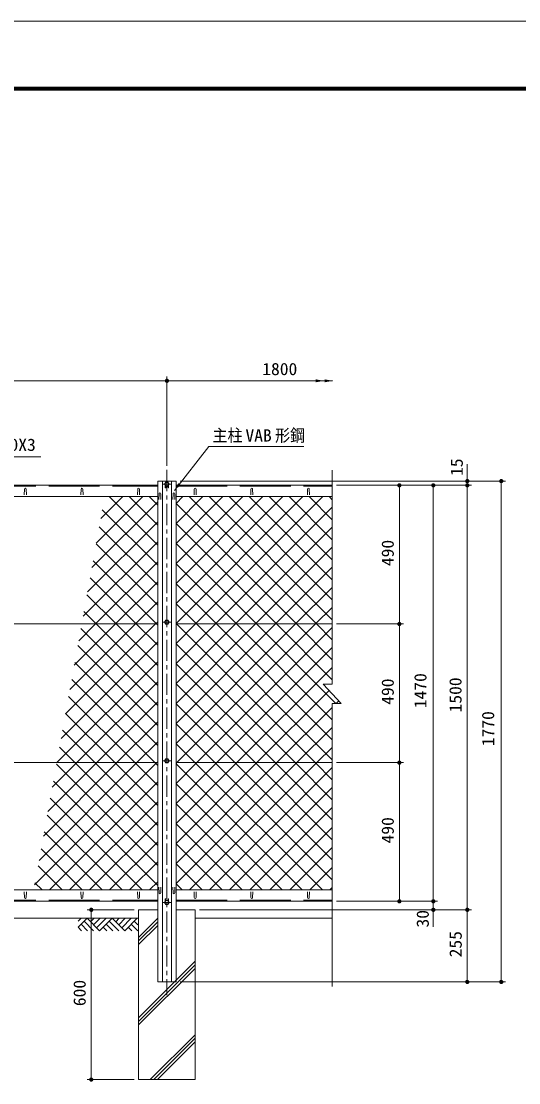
# Model space of a CAD drawing. Units: millimetres, scale not verified. Extents: x -4455 to 4455, y -3150 to 3150.
# Drawn here: x -1749 to 9, y -601 to 3150 of the extents above; entities that cross this region are included whole.
import ezdxf
from ezdxf.enums import TextEntityAlignment as Align

# ---------------------------------------------------------------- set-up
doc = ezdxf.new("R2010")
doc.units = ezdxf.units.MM
doc.header["$LTSCALE"] = 30
for name, pattern in [('DASHED', [7.5, 6, -1.5]), ('USER1', [2, 1.25, -0.25, 0.25, -0.25]), ('USER2', [4, 2.5, -0.5, 0.5, -0.5])]:
    doc.linetypes.add(name, pattern=pattern)
for name, color, linetype, lineweight in [('0-1_SUNPOU', 1, 'Continuous', 18), ('0-2_1部材', 3, 'Continuous', 18), ('0-3_中心線', 1, 'USER2', 18), ('0-5_6文字', 3, 'Continuous', 9), ('0-6_5寸法', 1, 'Continuous', 18), ('0-7_GL', 7, 'Continuous', 9), ('0-8_8部品', 3, 'Continuous', 18), ('0-9_4基礎', 4, 'Continuous', 18), ('0-B_2網', 4, 'Continuous', 18), ('0-C_0', 7, 'Continuous', 9), ('0-D_D-TTL', 7, 'Continuous', 9)]:
    doc.layers.add(name, color=color, linetype=linetype, lineweight=lineweight)
doc.styles.add('ＭＳ ゴシック', font='')
doc.styles.get('ＭＳ ゴシック').set_extended_font_data('MS Gothic')

# ---------------------------------------------------------------- blocks, each defined once
blk = doc.blocks.new('M1')
at = {"layer": '0-1_SUNPOU'}
blk.add_line((-7.5, 0), (-57.86, 0), dxfattribs=at)
for points in [[(0, 0), (-7.5, 0), (-7.44, 0.94)], [(0, 0), (-7.44, -0.94), (-7.5, 0)], [(0, 0), (-7.44, 0.94), (-7.26, 1.87)], [(0, 0), (-7.26, -1.87), (-7.44, -0.94)], [(0, 0), (-7.26, 1.87), (-6.97, 2.76)], [(0, 0), (-6.97, -2.76), (-7.26, -1.87)], [(0, 0), (-6.97, 2.76), (-6.57, 3.61)], [(0, 0), (-6.57, -3.61), (-6.97, -2.76)], [(0, 0), (-6.57, 3.61), (-6.07, 4.41)], [(0, 0), (-6.07, -4.41), (-6.57, -3.61)], [(0, 0), (-6.07, 4.41), (-5.47, 5.13)], [(0, 0), (-5.47, -5.13), (-6.07, -4.41)], [(0, 0), (-5.47, 5.13), (-4.78, 5.78)], [(0, 0), (-4.78, -5.78), (-5.47, -5.13)], [(0, 0), (-4.78, 5.78), (-4.02, 6.33)], [(0, 0), (-4.02, -6.33), (-4.78, -5.78)], [(0, 0), (-4.02, 6.33), (-3.19, 6.79)], [(0, 0), (-3.19, -6.79), (-4.02, -6.33)], [(0, 0), (-3.19, 6.79), (-2.32, 7.13)], [(0, 0), (-2.32, -7.13), (-3.19, -6.79)], [(0, 0), (-2.32, 7.13), (-1.41, 7.37)], [(0, 0), (-1.41, -7.37), (-2.32, -7.13)], [(0, 0), (-1.41, 7.37), (-0.47, 7.49)], [(0, 0), (-0.47, -7.49), (-1.41, -7.37)], [(0, 0), (-0.47, 7.49), (0.47, 7.49)], [(0, 0), (0.47, -7.49), (-0.47, -7.49)], [(0, 0), (0.47, 7.49), (1.41, 7.37)], [(0, 0), (1.41, 7.37), (2.32, 7.13)], [(0, 0), (2.32, 7.13), (3.19, 6.79)], [(0, 0), (3.19, 6.79), (4.02, 6.33)], [(0, 0), (4.02, 6.33), (4.78, 5.78)], [(0, 0), (4.78, 5.78), (5.47, 5.13)], [(0, 0), (5.47, 5.13), (6.07, 4.41)], [(0, 0), (6.07, 4.41), (6.57, 3.61)], [(0, 0), (6.57, 3.61), (6.97, 2.76)], [(0, 0), (6.97, 2.76), (7.26, 1.87)], [(0, 0), (7.26, 1.87), (7.44, 0.94)], [(0, 0), (7.44, 0.94), (7.5, 0)], [(0, 0), (1.41, -7.37), (0.47, -7.49)], [(0, 0), (2.32, -7.13), (1.41, -7.37)], [(0, 0), (3.19, -6.79), (2.32, -7.13)], [(0, 0), (4.02, -6.33), (3.19, -6.79)], [(0, 0), (4.78, -5.78), (4.02, -6.33)], [(0, 0), (5.47, -5.13), (4.78, -5.78)], [(0, 0), (6.07, -4.41), (5.47, -5.13)], [(0, 0), (6.57, -3.61), (6.07, -4.41)], [(0, 0), (6.97, -2.76), (6.57, -3.61)], [(0, 0), (7.26, -1.87), (6.97, -2.76)], [(0, 0), (7.44, -0.94), (7.26, -1.87)], [(0, 0), (7.5, 0), (7.44, -0.94)]]:
    blk.add_solid(points, dxfattribs=at)
blk = doc.blocks.new('GL-マーク')
at = {"layer": '0-C_0', "color": 1, "lineweight": 18}
for p, q in [((-418.12, -21.21), (-396.91, 0)), ((-418.12, -63.64), (-354.48, 0)), ((-354.48, 0), (-265.86, -88.62)), ((-304.52, 0), (-329.5, -24.98)), ((-262.09, 0), (-308.29, -46.2)), ((-219.67, 0), (-287.08, -67.41)), ((-177.24, 0), (-265.86, -88.62)), ((-177.24, 0), (-88.62, -88.62)), ((-127.28, 0), (-152.26, -24.98)), ((-84.85, 0), (-131.05, -46.19)), ((-42.43, 0), (-109.83, -67.41)), ((0, 0), (-88.62, -88.62)), ((-418.12, -63.64), (-393.14, -88.62)), ((-396.91, -42.43), (-350.71, -88.62)), ((-375.7, -21.21), (-308.29, -88.62)), ((-240.88, -63.64), (-215.9, -88.62)), ((-219.67, -42.43), (-173.47, -88.62)), ((-198.45, -21.21), (-131.05, -88.62)), ((-38.66, -88.62), (-63.64, -63.64)), ((3.77, -88.62), (-42.43, -42.43)), ((4.99, -47.42), (-21.21, -21.21))]:
    blk.add_line(p, q, dxfattribs=at)

msp = doc.modelspace()

# ---------------------------------------------------------------- linework, layer by layer
at = {"layer": '0-2_1部材', "color": 4}
for p, q in [((-649.93, 1564.54), (-649.93, 808.23)), ((-681.93, 808.23), (-617.93, 739.3)), ((-649.93, 808.23), (-681.93, 808.23)), ((-649.93, 739.3), (-649.93, -260.23)), ((-649.93, 739.3), (-617.93, 739.3))]:
    msp.add_line(p, q, dxfattribs=at)
at = {"layer": '0-2_1部材', "color": 7, "lineweight": 9}
for p, q in [((-3001.64, 1510.42), (-1266.64, 1510.42)), ((-1266.64, 1525.42), (-1266.64, -244.58)), ((-1201.64, 1525.42), (-1266.64, 1525.42)), ((-1201.64, 1525.42), (-1201.64, -244.58)), ((-1201.64, 1510.42), (-649.93, 1510.42)), ((-3001.64, 1470.42), (-1266.64, 1470.42)), ((-1262.66, 1460.27), (-1261.91, 1480.77)), ((-1255.16, 1460.27), (-1255.91, 1480.77)), ((-1213.12, 1460.27), (-1212.37, 1480.77)), ((-1205.62, 1460.27), (-1206.37, 1480.77)), ((-1201.64, 1470.42), (-649.93, 1470.42)), ((-3001.64, 1020.42), (-1266.64, 1020.42)), ((-1201.64, 1020.42), (-649.93, 1020.42)), ((-3001.64, 530.42), (-1266.64, 530.42)), ((-1201.64, 530.42), (-649.93, 530.42)), ((-3001.64, 80.42), (-1266.64, 80.42)), ((-1262.66, 90.57), (-1261.91, 70.07)), ((-1255.16, 90.57), (-1255.91, 70.07)), ((-1213.12, 90.57), (-1212.37, 70.07)), ((-1205.62, 90.57), (-1206.37, 70.07)), ((-1201.64, 80.42), (-649.93, 80.42)), ((-3001.64, 40.42), (-1266.64, 40.42)), ((-1201.64, 40.42), (-649.93, 40.42)), ((-1266.64, -244.58), (-1201.64, -244.58))]:
    msp.add_line(p, q, dxfattribs=at)
at = {"layer": '0-2_1部材', "color": 1, "linetype": 'DASHED'}
for p, q in [((-3001.64, 1507.42), (-1266.64, 1507.42)), ((-1201.64, 1507.42), (-649.93, 1507.42)), ((-3001.64, 44.42), (-1266.64, 44.42)), ((-1201.64, 44.42), (-649.93, 44.42))]:
    msp.add_line(p, q, dxfattribs=at)
at = {"layer": '0-2_1部材'}
for p, q in [((-1250.14, 1525.42), (-1250.14, -244.58)), ((-1218.14, 1525.42), (-1218.14, -244.58)), ((-1737.89, 1476.92), (-1737.14, 1497.42)), ((-1730.39, 1476.92), (-1731.14, 1497.42)), ((-1537.89, 1476.92), (-1537.14, 1497.42)), ((-1530.39, 1476.92), (-1531.14, 1497.42)), ((-1337.89, 1476.92), (-1337.14, 1497.42)), ((-1330.39, 1476.92), (-1331.14, 1497.42)), ((-1137.89, 1476.92), (-1137.14, 1497.42)), ((-1130.39, 1476.92), (-1131.14, 1497.42)), ((-937.89, 1476.92), (-937.14, 1497.42)), ((-930.39, 1476.92), (-931.14, 1497.42)), ((-737.89, 1476.92), (-737.14, 1497.42)), ((-730.39, 1476.92), (-731.14, 1497.42)), ((-1737.89, 73.92), (-1737.14, 53.42)), ((-1730.39, 73.92), (-1731.14, 53.42)), ((-1537.89, 73.92), (-1537.14, 53.42)), ((-1530.39, 73.92), (-1531.14, 53.42)), ((-1337.89, 73.92), (-1337.14, 53.42)), ((-1330.39, 73.92), (-1331.14, 53.42)), ((-1137.89, 73.92), (-1137.14, 53.42)), ((-1130.39, 73.92), (-1131.14, 53.42)), ((-937.89, 73.92), (-937.14, 53.42)), ((-930.39, 73.92), (-931.14, 53.42)), ((-737.89, 73.92), (-737.14, 53.42)), ((-730.39, 73.92), (-731.14, 53.42))]:
    msp.add_line(p, q, dxfattribs=at)
for centre, start, end in [((-1734.14, 1497.42), 0, 180), ((-1534.14, 1497.42), 0, 180), ((-1334.14, 1497.42), 0, 180), ((-1134.14, 1497.42), 0, 180), ((-934.14, 1497.42), 0, 180), ((-734.14, 1497.42), 0, 180), ((-1734.14, 53.42), 180, 0), ((-1534.14, 53.42), 180, 0), ((-1334.14, 53.42), 180, 0), ((-1134.14, 53.42), 180, 0), ((-934.14, 53.42), 180, 0), ((-734.14, 53.42), 180, 0)]:
    msp.add_arc(centre, 3, start, end, dxfattribs=at)
at = {"layer": '0-2_1部材', "color": 7, "lineweight": 9}
for centre, start, end in [((-1258.91, 1480.77), 0, 180), ((-1209.37, 1480.77), 0, 180), ((-1258.91, 70.07), 180, 0), ((-1209.37, 70.07), 180, 0)]:
    msp.add_arc(centre, 3, start, end, dxfattribs=at)
at = {"layer": '0-3_中心線'}
msp.add_line((-1234.14, 1564.75), (-1234.14, -291.72), dxfattribs=at)
at = {"layer": '0-5_6文字', "color": 7}
for points in [[(-749.97, 1647.87), (-1085.5, 1647.87), (-1207.3, 1492.49)], [(-1679.39, 1610.66), (-2325.08, 1610.66), (-2386.97, 1488.85)]]:
    msp.add_lwpolyline(points, dxfattribs=at)
msp.add_solid([(-1208.53, 1490.91), (-1194.12, 1517.74), (-1185.92, 1511.31)], dxfattribs=at)
at = {"layer": '0-6_5寸法'}
for p, q in [((-3004.14, 1879.75), (-1264.14, 1879.75)), ((-1234.14, 1579.75), (-1234.14, 1894.75)), ((-1229.71, 1879.75), (-674.74, 1879.75)), ((-901.34, 1879.75), (-680.67, 1879.75)), ((-786, 1879.75), (-876.59, 1879.75)), ((-869.8, 1879.75), (-649.13, 1879.75)), ((-172.79, 1555.42), (-172.79, 1585.42)), ((-1186.64, 1525.42), (-157.79, 1525.42)), ((-1186.64, 1525.42), (-37.79, 1525.42)), ((-634.93, 1510.42), (-397.79, 1510.42)), ((-634.93, 1510.42), (-277.79, 1510.42)), ((-634.93, 1510.42), (-157.79, 1510.42)), ((-634.93, 1510.42), (-157.79, 1510.42)), ((-172.79, 1510.42), (-172.79, 1525.42)), ((-412.79, 1480.42), (-412.79, 1050.42)), ((-292.79, 1480.42), (-292.79, 70.42)), ((-172.79, 1480.42), (-172.79, 40.42)), ((-172.79, 1480.42), (-172.79, 1450.42)), ((-52.79, 1495.42), (-52.79, -214.58)), ((-634.93, 1020.42), (-397.79, 1020.42)), ((-634.93, 1020.42), (-397.79, 1020.42)), ((-412.79, 990.42), (-412.79, 560.42)), ((-634.93, 530.42), (-397.79, 530.42)), ((-634.93, 530.42), (-397.79, 530.42)), ((-412.79, 500.42), (-412.79, 70.42)), ((-292.79, 70.42), (-292.79, 100.42)), ((-634.93, 40.42), (-277.79, 40.42)), ((-634.93, 40.42), (-277.79, 40.42)), ((-634.93, 40.42), (-397.79, 40.42)), ((-292.79, 40.42), (-292.79, 10.42)), ((-1349.14, 10.42), (-1516.3, 10.42)), ((-1119.14, 10.42), (-277.79, 10.42)), ((-1119.14, 10.42), (-157.79, 10.42)), ((-1119.14, 10.42), (-157.79, 10.42)), ((-1501.3, -19.58), (-1501.3, -559.58)), ((-292.79, -19.58), (-292.79, -49.58)), ((-172.79, -19.58), (-172.79, -214.58)), ((-1186.64, -244.58), (-157.79, -244.58)), ((-1186.64, -244.58), (-37.79, -244.58)), ((-1349.14, -589.58), (-1516.3, -589.58))]:
    msp.add_line(p, q, dxfattribs=at)
for points in [[(-678.67, 1879.75), (-708.67, 1874.54), (-708.67, 1884.96)], [(-647.13, 1879.75), (-677.13, 1874.54), (-677.13, 1884.96)]]:
    msp.add_solid(points, dxfattribs=at)
at = {"layer": '0-7_GL'}
for p, q in [((-2934.14, -19.58), (-1334.14, -19.58)), ((-1134.14, -19.58), (-649.93, -19.58))]:
    msp.add_line(p, q, dxfattribs=at)
at = {"layer": '0-8_8部品', "color": 1, "linetype": 'USER1'}
for p, q in [((-1247.57, 1514.87), (-1220.69, 1514.87)), ((-1247.58, 1026.85), (-1220.7, 1026.85)), ((-1247.58, 536.85), (-1220.7, 536.85)), ((-1247.57, 35.97), (-1220.69, 35.97))]:
    msp.add_line(p, q, dxfattribs=at)
at = {"layer": '0-8_8部品', "color": 7, "lineweight": 9}
for p, q in [((-1240.39, 1512.12), (-1240.39, 1501.19)), ((-1239.57, 1510.69), (-1240.39, 1510.69)), ((-1238.39, 1506.19), (-1240.39, 1506.19)), ((-1238.39, 1501.19), (-1240.39, 1501.19)), ((-1238.39, 1508.65), (-1238.39, 1501.19)), ((-1238.39, 1506.42), (-1229.89, 1506.42)), ((-1229.89, 1506.19), (-1227.89, 1506.19)), ((-1228.71, 1510.69), (-1227.89, 1510.69)), ((-1227.89, 1512.12), (-1227.89, 1501.19)), ((-1240.39, 38.72), (-1240.39, 49.65)), ((-1238.39, 44.65), (-1240.39, 44.65)), ((-1239.57, 40.15), (-1240.39, 40.15)), ((-1238.39, 44.42), (-1229.89, 44.42)), ((-1229.89, 49.65), (-1227.89, 49.65)), ((-1229.89, 42.19), (-1229.89, 49.65)), ((-1229.89, 44.65), (-1227.89, 44.65)), ((-1228.71, 40.15), (-1227.89, 40.15)), ((-1227.89, 38.72), (-1227.89, 49.65))]:
    msp.add_line(p, q, dxfattribs=at)
at = {"layer": '0-8_8部品'}
for points in [[(-1226.3, 1514.87), (-1230.22, 1521.66), (-1238.06, 1521.66), (-1241.98, 1514.87), (-1238.06, 1508.08), (-1230.22, 1508.08)], [(-1226.31, 1026.85), (-1230.23, 1033.64), (-1238.07, 1033.64), (-1241.99, 1026.85), (-1238.07, 1020.06), (-1230.23, 1020.06)], [(-1226.31, 536.85), (-1230.23, 543.64), (-1238.07, 543.64), (-1241.99, 536.85), (-1238.07, 530.06), (-1230.23, 530.06)], [(-1226.3, 35.97), (-1230.22, 29.18), (-1238.06, 29.18), (-1241.98, 35.97), (-1238.06, 42.76), (-1230.22, 42.76)]]:
    msp.add_lwpolyline(points, close=True, dxfattribs=at)
at = {"layer": '0-8_8部品', "color": 7, "lineweight": 9}
for points in [[(-1229.89, 1508.65), (-1229.89, 1501.19), (-1227.89, 1501.19)], [(-1238.39, 42.19), (-1238.39, 49.65), (-1240.39, 49.65)]]:
    msp.add_lwpolyline(points, dxfattribs=at)
at = {"layer": '0-8_8部品'}
for centre in [(-1234.14, 1514.87), (-1234.15, 1026.85), (-1234.15, 536.85), (-1234.14, 35.97)]:
    msp.add_circle(centre, 6.8, dxfattribs=at)
at = {"layer": '0-9_4基礎', "color": 7, "lineweight": 9}
for p, q in [((-1334.14, 10.42), (-1266.64, 10.42)), ((-1334.14, 10.42), (-1334.14, -589.58)), ((-1201.64, 10.42), (-1134.14, 10.42)), ((-1134.14, 10.42), (-1134.14, -589.58)), ((-1334.14, -589.58), (-1134.14, -589.58))]:
    msp.add_line(p, q, dxfattribs=at)
at = {"layer": '0-9_4基礎'}
for p, q in [((-1334.14, -87.07), (-1266.64, -19.57)), ((-1334.14, -99.57), (-1266.64, -32.07)), ((-1334.14, -112.07), (-1266.64, -44.57)), ((-1334.14, -371.67), (-1134.14, -171.67)), ((-1334.14, -384.17), (-1134.14, -184.17)), ((-1334.14, -396.67), (-1134.14, -196.67)), ((-1292.75, -589.58), (-1134.14, -430.97)), ((-1280.25, -589.58), (-1134.14, -443.47)), ((-1267.75, -589.58), (-1134.14, -455.97))]:
    msp.add_line(p, q, dxfattribs=at)
at = {"layer": '0-B_2網'}
for p, q in [((-1483.45, 1306.36), (-1319.39, 1470.42)), ((-1467.89, 1392.64), (-1390.1, 1470.42)), ((-1266.64, 1298.56), (-1438.51, 1470.42)), ((-1266.64, 1369.27), (-1367.8, 1470.42)), ((-1266.64, 1439.98), (-1297.09, 1470.42)), ((-1201.64, 1446.75), (-1177.97, 1470.42)), ((-1201.64, 1376.04), (-1107.26, 1470.42)), ((-1201.64, 1305.33), (-1036.55, 1470.42)), ((-1201.64, 1234.62), (-965.84, 1470.42)), ((-1201.64, 1163.91), (-895.13, 1470.42)), ((-1201.64, 1093.2), (-824.42, 1470.42)), ((-1201.64, 1022.49), (-753.71, 1470.42)), ((-649.93, 1035.4), (-1084.95, 1470.42)), ((-649.93, 1106.11), (-1014.24, 1470.42)), ((-649.93, 1176.82), (-943.53, 1470.42)), ((-649.93, 1247.54), (-872.82, 1470.42)), ((-649.93, 1318.25), (-802.11, 1470.42)), ((-649.93, 1388.96), (-731.4, 1470.42)), ((-649.93, 1459.67), (-660.69, 1470.42)), ((-1499.02, 1220.09), (-1266.64, 1452.46)), ((-1062.29, 1020.42), (-649.93, 1432.77)), ((-1266.64, 1227.85), (-1462.32, 1423.52)), ((-1514.58, 1133.81), (-1266.64, 1381.75)), ((-1266.64, 1157.14), (-1473.12, 1363.62)), ((-991.58, 1020.42), (-649.93, 1362.06)), ((-1530.15, 1047.54), (-1266.64, 1311.04)), ((-1266.64, 1086.42), (-1483.93, 1303.71)), ((-920.86, 1020.42), (-649.93, 1291.35)), ((-1271.35, 1020.42), (-1494.74, 1243.81)), ((-1486.55, 1020.42), (-1266.64, 1240.33)), ((-850.15, 1020.42), (-649.93, 1220.64)), ((-1342.06, 1020.42), (-1505.54, 1183.91)), ((-1415.84, 1020.42), (-1266.64, 1169.62)), ((-1059.22, 1020.42), (-1201.64, 1162.85)), ((-779.44, 1020.42), (-649.93, 1149.93)), ((-1412.77, 1020.42), (-1516.35, 1124)), ((-1345.13, 1020.42), (-1266.64, 1098.91)), ((-1129.93, 1020.42), (-1201.64, 1092.14)), ((-1483.48, 1020.42), (-1527.16, 1064.1)), ((-1592.4, 702.44), (-1274.42, 1020.42)), ((-1576.84, 788.71), (-1345.13, 1020.42)), ((-1561.28, 874.99), (-1415.84, 1020.42)), ((-1545.71, 961.26), (-1486.55, 1020.42)), ((-1266.64, 803.58), (-1483.48, 1020.42)), ((-1266.64, 874.29), (-1412.77, 1020.42)), ((-1266.64, 945), (-1342.06, 1020.42)), ((-1274.42, 1020.42), (-1266.64, 1028.2)), ((-1266.64, 1015.71), (-1271.35, 1020.42)), ((-1201.64, 881.07), (-1062.29, 1020.42)), ((-1201.64, 810.36), (-991.58, 1020.42)), ((-1201.64, 739.64), (-920.86, 1020.42)), ((-1201.64, 668.93), (-850.15, 1020.42)), ((-1201.64, 598.22), (-779.44, 1020.42)), ((-649.93, 540.43), (-1129.93, 1020.42)), ((-649.93, 611.14), (-1059.22, 1020.42)), ((-1266.64, 732.87), (-1537.97, 1004.2)), ((-1128.02, 530.42), (-649.93, 1008.51)), ((-1607.97, 616.16), (-1266.64, 957.49)), ((-1266.64, 662.16), (-1548.77, 944.29)), ((-781.35, 530.42), (-1201.64, 950.71)), ((-1057.31, 530.42), (-649.93, 937.8)), ((-1266.64, 591.45), (-1559.58, 884.39)), ((-852.06, 530.42), (-1201.64, 880)), ((-986.6, 530.42), (-649.93, 867.09)), ((-1276.32, 530.42), (-1570.39, 824.48)), ((-1552.29, 530.42), (-1266.64, 816.07)), ((-922.77, 530.42), (-1201.64, 809.29)), ((-1347.03, 530.42), (-1581.19, 764.58)), ((-1481.58, 530.42), (-1266.64, 745.36)), ((-993.48, 530.42), (-1201.64, 738.58)), ((-636.3, 739.3), (-626.78, 748.83)), ((-1417.75, 530.42), (-1592, 704.68)), ((-1488.46, 530.42), (-1602.81, 644.77)), ((-1410.86, 530.42), (-1266.64, 674.64)), ((-1340.15, 530.42), (-1266.64, 603.93)), ((-1701.35, 98.51), (-1269.44, 530.42)), ((-1685.79, 184.79), (-1340.15, 530.42)), ((-1670.23, 271.06), (-1410.86, 530.42)), ((-1654.66, 357.34), (-1481.58, 530.42)), ((-1639.1, 443.61), (-1552.29, 530.42)), ((-1266.64, 308.61), (-1488.46, 530.42)), ((-1266.64, 379.32), (-1417.75, 530.42)), ((-1266.64, 450.03), (-1347.03, 530.42)), ((-1266.64, 520.74), (-1276.32, 530.42)), ((-1269.44, 530.42), (-1266.64, 533.22)), ((-1201.64, 456.8), (-1128.02, 530.42)), ((-1201.64, 386.09), (-1057.31, 530.42)), ((-1201.64, 315.38), (-986.6, 530.42)), ((-755.61, 80.42), (-1201.64, 526.45)), ((-649.93, 186.88), (-993.48, 530.42)), ((-649.93, 257.59), (-922.77, 530.42)), ((-649.93, 328.3), (-852.06, 530.42)), ((-649.93, 399.01), (-781.35, 530.42)), ((-1266.64, 167.19), (-1624.42, 524.96)), ((-1083.05, 80.42), (-649.93, 513.53)), ((-1648.73, 80.42), (-1266.64, 462.51)), ((-1266.64, 96.47), (-1635.23, 465.06)), ((-826.32, 80.42), (-1201.64, 455.74)), ((-1012.34, 80.42), (-649.93, 442.82)), ((-1321.3, 80.42), (-1646.03, 405.16)), ((-1578.02, 80.42), (-1266.64, 391.8)), ((-897.03, 80.42), (-1201.64, 385.03)), ((-1392.01, 80.42), (-1656.84, 345.25)), ((-941.63, 80.42), (-649.93, 372.11)), ((-1507.31, 80.42), (-1266.64, 321.09)), ((-967.75, 80.42), (-1201.64, 314.32)), ((-870.91, 80.42), (-649.93, 301.4)), ((-1462.72, 80.42), (-1667.65, 285.35)), ((-1533.43, 80.42), (-1678.45, 225.45)), ((-1436.6, 80.42), (-1266.64, 250.38)), ((-1038.46, 80.42), (-1201.64, 243.61)), ((-800.2, 80.42), (-649.93, 230.69)), ((-1604.14, 80.42), (-1689.26, 165.54)), ((-1365.89, 80.42), (-1266.64, 179.67)), ((-1109.17, 80.42), (-1201.64, 172.9)), ((-729.49, 80.42), (-649.93, 159.98)), ((-1674.85, 80.42), (-1700.07, 105.64)), ((-1295.18, 80.42), (-1266.64, 108.96)), ((-1179.88, 80.42), (-1201.64, 102.19)), ((-658.78, 80.42), (-649.93, 89.27))]:
    msp.add_line(p, q, dxfattribs=at)
for points in [[(-1201.64, 951.78), (-1133, 1020.42), (-683, 1470.42)], [(-649.93, 964.69), (-705.66, 1020.42), (-1155.66, 1470.42)], [(-649.93, 893.98), (-776.37, 1020.42), (-1201.64, 1445.69)], [(-649.93, 823.27), (-847.09, 1020.42), (-1201.64, 1374.98)], [(-636.68, 739.3), (-917.8, 1020.42), (-1201.64, 1304.27)], [(-649.93, 681.85), (-988.51, 1020.42), (-1201.64, 1233.56)], [(-1201.64, 527.51), (-1198.73, 530.42), (-708.73, 1020.42), (-649.93, 1079.22)], [(-649.93, 469.72), (-710.64, 530.42), (-1200.64, 1020.42), (-1201.64, 1021.42)], [(-1623.53, 529.89), (-1623, 530.42), (-1266.64, 886.78)], [(-1201.64, 244.67), (-915.89, 530.42), (-660.82, 785.49)], [(-1201.64, 173.96), (-845.18, 530.42), (-649.93, 725.67)], [(-649.93, 116.16), (-1064.19, 530.42), (-1201.64, 667.87)], [(-1201.64, 103.25), (-774.47, 530.42), (-649.93, 654.96)], [(-1266.64, 237.9), (-1559.17, 530.42), (-1613.61, 584.87)], [(-684.9, 80.42), (-1134.9, 530.42), (-1201.64, 597.16)], [(-1153.76, 80.42), (-703.76, 530.42), (-649.93, 584.24)]]:
    msp.add_lwpolyline(points, dxfattribs=at)
at = {"layer": '0-D_D-TTL', "color": 2, "lineweight": 18}
msp.add_lwpolyline([(-4454.56, 3150.45), (4455.14, 3150.45), (4455.14, -3149.97), (-4454.56, -3149.97)], close=True, dxfattribs=at)
at = {"layer": '0-D_D-TTL'}
for points in [[(-4168.18, 2917.11), (4168.75, 2917.11), (4168.75, -2916.62), (-4168.18, -2916.62)], [(-4165.53, 2914.45), (4166.1, 2914.45), (4166.1, -2913.97), (-4165.53, -2913.97)], [(-4162.87, 2911.8), (4163.45, 2911.8), (4163.45, -2911.32), (-4162.87, -2911.32)], [(-4160.22, 2909.15), (4160.8, 2909.15), (4160.8, -2908.67), (-4160.22, -2908.67)], [(-4157.57, 2906.5), (4158.15, 2906.5), (4158.15, -2906.02), (-4157.57, -2906.02)]]:
    msp.add_lwpolyline(points, close=True, dxfattribs=at)

# ---------------------------------------------------------------- block references
at = {"layer": '0-6_5寸法'}
msp.add_blockref('M1', (-1234.14, 1879.75), dxfattribs=at)
for p, rotation in [((-172.79, 1525.42), 270), ((-412.79, 1510.42), 90), ((-292.79, 1510.42), 90), ((-172.79, 1510.42), 90), ((-172.79, 1510.42), 90), ((-52.79, 1525.42), 90), ((-412.79, 1020.42), 270), ((-412.79, 1020.42), 90), ((-412.79, 530.42), 270), ((-412.79, 530.42), 90), ((-412.79, 40.42), 270), ((-292.79, 40.42), 270), ((-292.79, 40.42), 270), ((-172.79, 10.42), 270), ((-1501.3, 10.42), 90), ((-292.79, 10.42), 90), ((-172.79, 10.42), 90), ((-172.79, -244.58), 270), ((-52.79, -244.58), 270), ((-1501.3, -589.58), 270)]:
    msp.add_blockref('M1', p, dxfattribs=dict(at, rotation=rotation))
at = {"layer": '0-7_GL', "xscale": 0.5, "yscale": 0.5}
msp.add_blockref('GL-マーク', (-1338.64, -19.58), dxfattribs=at)

# ---------------------------------------------------------------- texts
at = {"layer": '0-5_6文字', "style": 'ＭＳ ゴシック'}
for s, width, p in [('主柱', 0.9, (-1073.23, 1652.24)), ('VAB', 1.05, (-956.56, 1652.06)), ('形鋼', 0.9, (-852, 1652.24)), ('L-40X40X3', 1.05, (-1975.81, 1619.22))]:
    msp.add_text(s, height=43.33, dxfattribs=dict(at, width=width)).set_placement(p, align=Align.BOTTOM_LEFT)
at = {"layer": '0-6_5寸法', "color": 3, "style": 'ＭＳ ゴシック', "width": 1.05}
msp.add_text('1800', height=43.33, dxfattribs=at).set_placement((-897.13, 1886.84), align=Align.BOTTOM_LEFT)
for s, p in [('15', (-175.66, 1543.58)), ('490', (-419.46, 1224.92)), ('1470', (-303.96, 722.82)), ('1500', (-180.07, 707.9)), ('490', (-419.46, 734.92)), ('1770', (-64.85, 588.56)), ('490', (-419.46, 244.92)), ('30', (-295.88, -52.13)), ('255', (-179.46, -157.58)), ('600', (-1507.98, -330.08))]:
    msp.add_text(s, height=43.33, rotation=90, dxfattribs=at).set_placement(p, align=Align.BOTTOM_LEFT)

doc.saveas('drawing.dxf')
